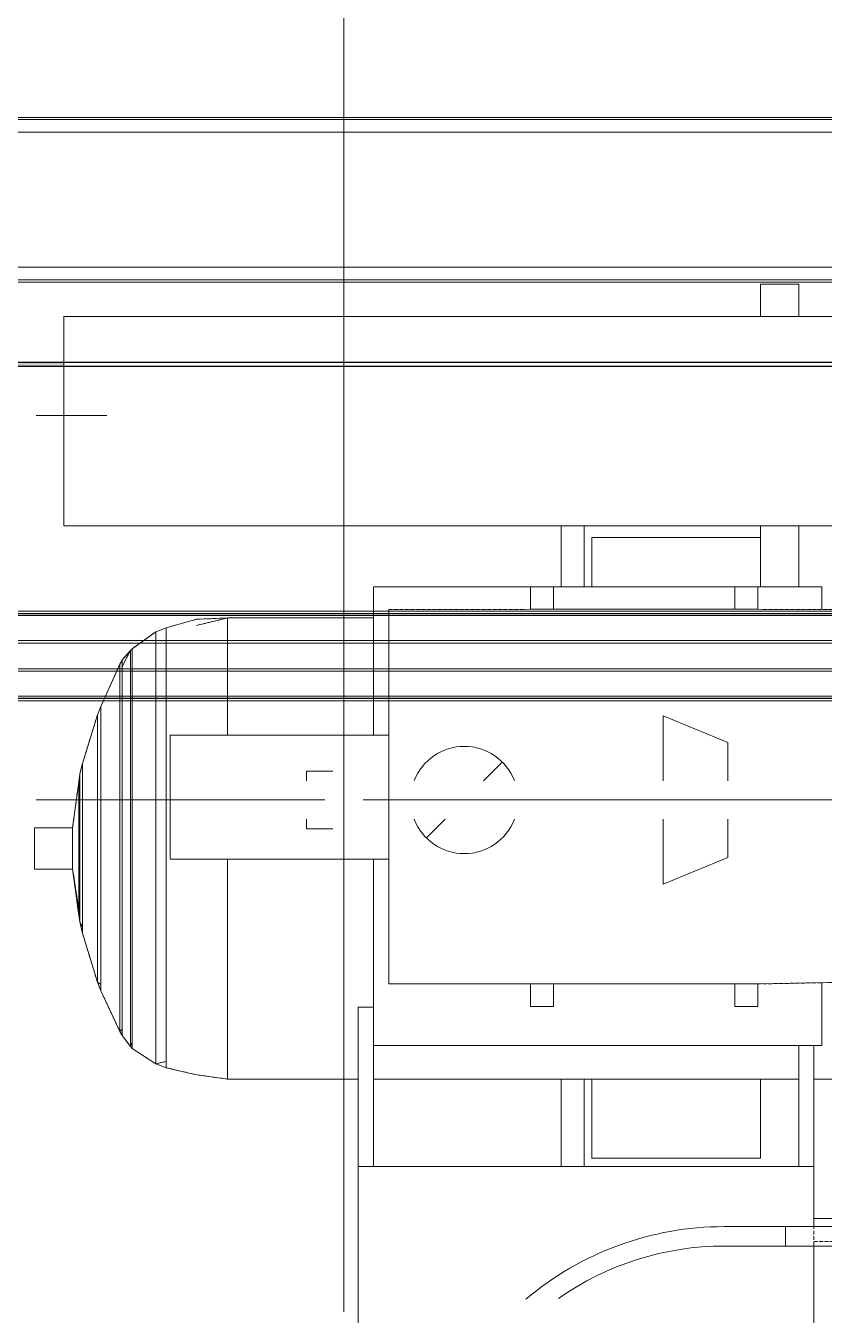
# Model space of a CAD drawing. Header units: centimetres. Extents: x -1906 to 5208, y -261 to 2955.
# Drawn here: x -813.2 to -709, y 2043.6 to 2211.9 of the extents above; entities that cross this region are included whole.
import ezdxf

# ---------------------------------------------------------------- set-up
doc = ezdxf.new("R2010")
doc.units = ezdxf.units.CM
doc.linetypes.add('_Overhead', pattern=[0.47625, 0.3175, -0.15875])
doc.linetypes.add('Hidden', pattern=[0.714375, 0.47625, -0.238125])
for name, color, linetype, lineweight in [('A-DETL-HDLN', 7, 'Hidden', 18), ('A-WALL', 7, 'Continuous', 18), ('A-WALL-PATT', 7, 'Continuous', 50), ('E-CABL-TRAY', 7, 'Continuous', 18), ('M-EQPM', 7, 'Continuous', 18), ('M-HVAC-DUCT', 7, 'Continuous', 18), ('P-PIPE', 7, 'Continuous', 18), ('S-BEAM', 7, 'Continuous', 18)]:
    doc.layers.add(name, color=color, linetype=linetype, lineweight=lineweight)
doc.layers.add('M-HVAC-DUCT-ANNO', color=7, linetype='Continuous', lineweight=18, true_color=0x007f00)

# ---------------------------------------------------------------- blocks, each defined once
blk = doc.blocks.new('Costanera Perfil Z - Parametrizado - h_22cm-1721855-N01 - Planta trazado tuberias refrig exist_ - detalle 1')
at = {"layer": 'S-BEAM', "color": 254, "true_color": 0xcccccc}
for p, q in [((-10.75, 295.36), (-10.75, 1931.15)), ((-10.75, 1931.15), (-10.75, 295.36)), ((-10.45, 1931.15), (-10.45, 295.36)), ((-10.45, 1931.15), (-10.45, 295.36)), ((-8.8, 1931.15), (-8.8, 295.36)), ((-8.8, 1931.15), (-8.8, 295.36)), ((8.8, 1931.15), (8.8, 248.74)), ((8.8, 1931.15), (8.8, 248.74)), ((10.45, 1931.15), (10.45, 323.25)), ((10.45, 1931.15), (10.45, 323.25)), ((10.75, 1931.15), (10.75, 323.25)), ((10.75, 1931.15), (10.75, 323.25))]:
    blk.add_line(p, q, dxfattribs=at)
blk = doc.blocks.new('Costanera Perfil Z - Parametrizado - h_22cm-V8-N01 - Planta trazado tuberias refrig exist_ - detalle 1')
at = {"layer": 'S-BEAM', "color": 254, "true_color": 0xcccccc}
for p, q in [((-5.84, -2767.55), (-5.84, -4403.33)), ((-5.54, -2767.55), (-5.54, -4403.33)), ((-5.5, -4403.33), (-5.5, -2767.55)), ((-5.26, -2767.55), (-5.26, -4403.33)), ((1.67, -2767.55), (1.67, -4403.33)), ((2.01, -2767.55), (2.01, -4403.33)), ((5.54, -2767.55), (5.54, -4403.33)), ((5.84, -2767.55), (5.84, -4403.33)), ((-2.01, -3580.45), (-2.01, -4368.35)), ((-1.67, -3580.45), (-1.67, -4368.35)), ((5.26, -3580.45), (5.26, -4368.35)), ((5.5, -3580.45), (5.5, -4368.35))]:
    blk.add_line(p, q, dxfattribs=at)
blk = doc.blocks.new('PQ_RVR_EST-01_ZZ_ZZ_MO_T_A_rvt-1-N01 - Planta trazado tuberias refrig exist_ - detalle 1')
at = {"layer": 'S-BEAM', "color": 254, "linetype": '_Overhead', "lineweight": 18, "true_color": 0xd4d4d4}
for name, p, rotation in [('Costanera Perfil Z - Parametrizado - h_22cm-1721855-N01 - Planta trazado tuberias refrig exist_ - detalle 1', (183.57, 2189.2), 90.00000000000001), ('Costanera Perfil Z - Parametrizado - h_22cm-V8-N01 - Planta trazado tuberias refrig exist_ - detalle 1', (-4515.13, 2129.67), 89.99999999999964)]:
    blk.add_blockref(name, p, dxfattribs=dict(at, rotation=rotation))
blk = doc.blocks.new('PQ_RVR_ARQ-01_ZZ_ZZ_MO_T_A_rvt-1-N01 - Planta trazado tuberias refrig exist_ - detalle 1')
at = {"layer": 'A-WALL-PATT', "lineweight": 18, "true_color": 0xdddddd}
h = blk.add_hatch(color=254, dxfattribs=at)
h.paths.add_polyline_path([(-118.93, 2167.46), (-118.93, 2167.96), (-484.65, 2167.96), (-484.65, 2167.46), (-170.32, 2167.46)])
h.paths.add_polyline_path([(-808.25, 2167.46), (-808.25, 2167.96), (-1098.85, 2167.96), (-1098.85, 2167.46), (-853.8, 2167.46)])
h.paths.add_polyline_path([(-1101.39, 2167.46), (-1101.39, 2167.96), (-1126.31, 2167.96), (-1126.31, 2167.46), (-1116.68, 2167.46)])
h.paths.add_polyline_path([(-1128.85, 2167.46), (-1128.85, 2167.96), (-1308.74, 2167.96), (-1308.74, 2167.46)])
h.paths.add_polyline_path([(-1458.74, 2167.46), (-1458.74, 2167.96), (-1476.02, 2167.96), (-1476.02, 2167.46)])
h.paths.add_polyline_path([(-1556.02, 2167.46), (-1556.02, 2167.96), (-1679.32, 2167.96), (-1679.32, 2167.46), (-1589.85, 2167.46)])
h.paths.add_polyline_path([(-1729.32, 2167.46), (-1729.32, 2167.96), (-1747.58, 2167.96), (-1747.58, 2167.46)])
h.paths.add_polyline_path([(-1726.78, 2167.46), (-1720.82, 2167.46), (-1720.82, 2167.96), (-1726.78, 2167.96)])
h.paths.add_polyline_path([(-1718.28, 2167.46), (-1693.36, 2167.46), (-1693.36, 2167.96), (-1718.28, 2167.96)])
h.paths.add_polyline_path([(-1690.82, 2167.46), (-1681.86, 2167.46), (-1681.86, 2167.96), (-1690.82, 2167.96), (-1690.82, 2167.6)])
at = {"layer": 'A-WALL', "color": 253, "lineweight": 25, "true_color": 0xaaaaaa}
for p, q in [((-118.93, 2167.96), (-1747.58, 2167.96)), ((-1747.58, 2167.46), (-118.93, 2167.46))]:
    blk.add_line(p, q, dxfattribs=at)
blk = doc.blocks.new('EPC_Codo 90_ - Codo 90_-1463884-N01 - Planta trazado tuberias refrig exist_ - detalle 1')
at = {"layer": 'E-CABL-TRAY'}
for p, q in [((-12.46, 33), (-15, 33)), ((-15, 33), (-15, 25)), ((-12.46, 25), (-12.46, 33)), ((15, 33), (12.46, 33)), ((12.46, 33), (12.46, 25)), ((15, 25), (15, 33)), ((-17.03, 15.23), (-15.23, 17.03)), ((-15.23, 17.03), (-12.76, 14.56)), ((-16.36, 14.56), (-17.03, 15.23)), ((-33, 14.56), (-33, 15)), ((-33, 15), (-25, 15)), ((-2.93, 1.13), (-11.36, 9.56)), ((-7.76, 9.56), (0.66, 1.13)), ((-33, -15), (-33, -12.46)), ((-33, -12.46), (-25, -12.46)), ((-25, -15), (-33, -15))]:
    blk.add_line(p, q, dxfattribs=at)
for radius, start, end in [(10, 270, 0), (12.54, 303.0118, 360), (37.46, 343.7597, 0), (40, 344.8108, 360), (37.46, 320.3973, 335.5583), (40, 323.2307, 337.2151), (40, 270, 310.2876), (37.46, 270, 305.1833)]:
    blk.add_arc((-25, 25), radius, start, end, dxfattribs=at)
blk = doc.blocks.new('M_Round Transition - Angle - Reducción 45_-1418707-N01 - Planta trazado tuberias refrig exist_ - detalle 1')
at = {"layer": 'M-HVAC-DUCT', "color": 6, "true_color": 0xff00ff}
for p, q in [((8.45, 11), (0, 7.5)), ((8.45, 2.5), (8.45, 11)), ((0, 7.5), (0, 2.5)), ((0, -2.5), (0, -7.5)), ((8.45, -11), (8.45, -2.5)), ((0, -7.5), (8.45, -11))]:
    blk.add_line(p, q, dxfattribs=at)
blk = doc.blocks.new('bomba 3 - bomba 3-1351462-N01 - Planta trazado tuberias refrig exist_ - detalle 1')
at = {"layer": 'A-DETL-HDLN'}
for p, q in [((-70.4, -184.56), (-70.4, 139.04)), ((-43.07, -184.56), (-43.07, 139.04)), ((-43.07, -184.56), (-43.07, 139.04)), ((29.11, -86.67), (29.11, 127.89)), ((47.29, -86.67), (47.29, 77.34)), ((47.29, -86.67), (47.29, 77.34)), ((50.29, 77.34), (50.29, -86.67)), ((50.29, -86.67), (50.29, 77.34)), ((-32.19, -94.01), (-32.13, -72.16)), ((16.26, -72.16), (16.7, -94.01)), ((-35.13, -94.01), (-35.13, -85.66)), ((-35.13, -85.66), (-32.16, -85.66)), ((-35.13, -85.66), (-35.13, -94.01)), ((-35.13, -85.66), (-32.16, -85.66)), ((16.53, -85.66), (24.73, -85.66)), ((16.53, -85.66), (24.73, -85.66)), ((24.73, -85.66), (24.73, -144.16)), ((24.73, -144.16), (24.73, -85.66)), ((40.53, -86.67), (24.73, -86.67)), ((40.53, -86.67), (24.73, -86.67)), ((76.53, -86.67), (40.53, -86.67)), ((40.53, -86.67), (40.53, -146.16)), ((76.53, -86.67), (40.53, -86.67)), ((40.53, -146.16), (40.53, -86.67)), ((-70.4, -88.66), (-74.62, -88.66)), ((-74.62, -93.66), (-74.62, -88.66)), ((-74.62, -93.66), (-74.62, -88.66)), ((-70.4, -88.66), (-74.62, -88.66)), ((-35.13, -88.66), (-43.07, -88.66)), ((-35.13, -88.66), (-43.07, -88.66)), ((40.53, -88.66), (24.73, -88.66)), ((24.73, -88.66), (40.53, -88.66)), ((29.11, -144.16), (29.11, -88.66)), ((-70.4, -93.66), (-74.62, -93.66)), ((-74.62, -93.66), (-70.4, -93.66)), ((-35.13, -93.66), (-43.07, -93.66)), ((-43.07, -93.66), (-35.13, -93.66)), ((-41.57, -93.66), (-41.57, -115.66)), ((-41.57, -93.66), (-41.57, -115.66)), ((-35.13, -94.01), (-35.13, -97.01)), ((-35.13, -94.01), (-35.13, -97.01)), ((-35.13, -94.01), (-32.19, -94.01)), ((-32.19, -94.01), (-35.13, -94.01)), ((-32.19, -97.01), (-32.19, -94.01)), ((-32.19, -94.01), (-32.19, -97.01)), ((16.7, -94.01), (16.7, -97.01)), ((16.7, -94.01), (16.7, -97.01)), ((16.7, -94.01), (19.64, -94.01)), ((16.7, -94.01), (19.64, -94.01)), ((19.64, -94.01), (19.64, -97.01)), ((19.64, -94.01), (19.64, -97.01)), ((29.11, -93.66), (39.43, -93.66)), ((29.11, -93.66), (39.43, -93.66)), ((39.43, -93.66), (39.43, -115.66)), ((39.43, -93.66), (39.43, -115.66)), ((-35.13, -120.66), (-35.13, -97.01)), ((-35.13, -97.01), (-35.13, -120.66)), ((-35.13, -97.01), (-32.19, -97.01)), ((-32.19, -97.01), (-35.13, -97.01)), ((-32.19, -120.66), (-32.19, -97.01)), ((16.7, -97.01), (19.64, -97.01)), ((16.7, -97.01), (19.64, -97.01)), ((16.7, -97.01), (16.7, -120.66)), ((-41.57, -115.66), (-35.13, -115.66)), ((-35.13, -115.66), (-41.57, -115.66)), ((29.11, -115.66), (39.43, -115.66)), ((29.11, -115.66), (39.43, -115.66)), ((-35.13, -116.66), (-43.07, -116.66)), ((-43.07, -116.66), (-35.13, -116.66)), ((40.53, -116.66), (29.11, -116.66)), ((29.11, -116.66), (40.53, -116.66)), ((-43.07, -119.66), (-35.13, -119.66)), ((-43.07, -119.66), (-35.13, -119.66)), ((-35.13, -123.66), (-35.13, -120.66)), ((-32.19, -120.66), (-35.13, -120.66)), ((-35.13, -123.66), (-35.13, -120.66)), ((-35.13, -120.66), (-32.19, -120.66)), ((-32.19, -123.66), (-32.19, -120.66)), ((-32.19, -123.66), (-32.19, -120.66)), ((16.7, -120.66), (16.7, -123.66)), ((19.64, -120.66), (16.7, -120.66)), ((16.7, -123.66), (16.7, -120.66)), ((16.7, -120.66), (19.64, -120.66)), ((19.64, -123.66), (19.64, -120.66)), ((19.64, -123.66), (19.64, -120.66)), ((29.11, -119.66), (40.53, -119.66)), ((29.11, -119.66), (40.53, -119.66)), ((-35.13, -144.16), (-35.13, -123.66)), ((-35.13, -123.66), (-35.13, -144.16)), ((-32.19, -123.66), (-35.13, -123.66)), ((-32.19, -123.66), (-35.13, -123.66)), ((-32.15, -142.16), (-32.19, -123.66)), ((19.64, -123.66), (16.7, -123.66)), ((19.64, -123.66), (16.7, -123.66)), ((16.7, -123.66), (16.7, -142.16)), ((-32.15, -142.16), (-31.98, -142.16)), ((-31.98, -142.16), (-32.15, -142.16)), ((-31.98, -142.16), (-30.99, -142.16)), ((-30.99, -142.16), (-31.98, -142.16)), ((-30.99, -142.16), (-29.23, -142.16)), ((-29.23, -142.16), (-30.99, -142.16)), ((-29.23, -142.16), (-26.81, -142.16)), ((-26.81, -142.16), (-29.23, -142.16)), ((-26.81, -142.16), (-23.8, -142.16)), ((-23.8, -142.16), (-26.81, -142.16)), ((-23.8, -142.16), (-20.35, -142.16)), ((-20.35, -142.16), (-23.8, -142.16)), ((-20.35, -142.16), (-16.55, -142.16)), ((-16.55, -142.16), (-20.35, -142.16)), ((-16.55, -142.16), (-12.51, -142.16)), ((-12.51, -142.16), (-16.55, -142.16)), ((-15.75, -170.66), (-15.75, -142.16)), ((-12.51, -142.16), (-8.35, -142.16)), ((-8.35, -142.16), (-12.51, -142.16)), ((-8.35, -142.16), (-4.17, -142.16)), ((-4.17, -142.16), (-8.35, -142.16)), ((-4.17, -142.16), (-0.09, -142.16)), ((-0.09, -142.16), (-4.17, -142.16)), ((-0.09, -142.16), (3.8, -142.16)), ((3.8, -142.16), (-0.09, -142.16)), ((0.4, -170.66), (0.4, -142.16)), ((0.4, -170.66), (0.4, -142.16)), ((3.8, -142.16), (7.37, -142.16)), ((7.37, -142.16), (3.8, -142.16)), ((7.37, -142.16), (10.51, -142.16)), ((10.51, -142.16), (7.37, -142.16)), ((10.51, -142.16), (13.12, -142.16)), ((13.12, -142.16), (10.51, -142.16)), ((13.12, -142.16), (15.07, -142.16)), ((15.07, -142.16), (13.12, -142.16)), ((15.07, -142.16), (16.28, -142.16)), ((16.28, -142.16), (15.07, -142.16)), ((16.28, -142.16), (16.7, -142.16)), ((16.7, -142.16), (16.28, -142.16)), ((-15.75, -144.16), (-35.13, -144.16)), ((-15.75, -144.16), (-35.13, -144.16)), ((-31.06, -144.16), (-31.06, -163.19)), ((24.73, -144.16), (0.4, -144.16)), ((24.73, -144.16), (0.4, -144.16)), ((19.73, -146.16), (19.73, -144.16)), ((19.73, -146.16), (19.73, -144.16)), ((40.53, -144.16), (24.73, -144.16)), ((24.73, -144.16), (40.53, -144.16)), ((40.53, -146.16), (19.73, -146.16)), ((19.73, -146.16), (40.53, -146.16)), ((29.11, -163.19), (29.11, -146.16)), ((76.53, -146.16), (40.53, -146.16)), ((76.53, -146.16), (40.53, -146.16)), ((-29.44, -163.19), (-31.06, -163.19)), ((-30.08, -167.25), (-31.06, -163.19)), ((-30.08, -167.25), (-31.06, -163.19)), ((-30.89, -167.25), (-31.06, -163.19)), ((-29.44, -163.19), (-31.06, -163.19)), ((-30.89, -167.25), (-31.06, -163.19)), ((-26.29, -163.19), (-29.44, -163.19)), ((-26.29, -163.19), (-29.44, -163.19)), ((-21.79, -163.19), (-26.29, -163.19)), ((-21.79, -163.19), (-26.29, -163.19)), ((-16.17, -163.19), (-21.79, -163.19)), ((-16.17, -163.19), (-21.79, -163.19)), ((-15.75, -163.19), (-16.17, -163.19)), ((-15.75, -163.19), (-16.17, -163.19)), ((4.17, -163.19), (0.4, -163.19)), ((4.17, -163.19), (0.4, -163.19)), ((10.88, -163.19), (4.17, -163.19)), ((10.88, -163.19), (4.17, -163.19)), ((16.95, -163.19), (10.88, -163.19)), ((16.95, -163.19), (10.88, -163.19)), ((22.05, -163.19), (16.95, -163.19)), ((22.05, -163.19), (16.95, -163.19)), ((22.05, -163.19), (25.9, -163.19)), ((25.9, -163.19), (22.05, -163.19)), ((25.9, -163.19), (28.3, -163.19)), ((28.3, -163.19), (25.9, -163.19)), ((28.3, -163.19), (29.11, -163.19)), ((28.3, -163.19), (29.11, -163.19)), ((28.54, -167.25), (29.11, -163.19)), ((29.04, -163.71), (29.11, -163.19)), ((-29.78, -171.18), (-30.89, -167.25)), ((27.63, -171.18), (28.54, -167.25)), ((-28.94, -171.18), (-29.78, -171.18)), ((-29.78, -171.18), (-28.94, -171.18)), ((-29.26, -172.53), (-29.78, -171.18)), ((-26.49, -171.18), (-28.94, -171.18)), ((-28.94, -171.18), (-26.49, -171.18)), ((-22.56, -171.18), (-26.49, -171.18)), ((-26.49, -171.18), (-22.56, -171.18)), ((-17.38, -171.18), (-22.56, -171.18)), ((-22.56, -171.18), (-17.38, -171.18)), ((-11.25, -171.18), (-17.38, -171.18)), ((-17.38, -171.18), (-11.25, -171.18)), ((-14.95, -170.66), (-15.75, -170.66)), ((-14.95, -170.66), (-15.75, -170.66)), ((-12.71, -170.66), (-14.95, -170.66)), ((-14.95, -170.66), (-12.71, -170.66)), ((-9.47, -170.66), (-12.71, -170.66)), ((-12.71, -170.66), (-9.47, -170.66)), ((-4.53, -171.18), (-11.25, -171.18)), ((-11.25, -171.18), (-4.53, -171.18)), ((-5.88, -170.66), (-9.47, -170.66)), ((-9.47, -170.66), (-5.88, -170.66)), ((-2.64, -170.66), (-5.88, -170.66)), ((-2.64, -170.66), (-5.88, -170.66)), ((2.39, -171.18), (-4.53, -171.18)), ((-4.53, -171.18), (2.39, -171.18)), ((-0.4, -170.66), (-2.64, -170.66)), ((-0.4, -170.66), (-2.64, -170.66)), ((0.4, -170.66), (-0.4, -170.66)), ((-0.4, -170.66), (0.4, -170.66)), ((9.11, -171.18), (2.39, -171.18)), ((2.39, -171.18), (9.11, -171.18)), ((15.23, -171.18), (9.11, -171.18)), ((9.11, -171.18), (15.23, -171.18)), ((20.41, -171.18), (15.23, -171.18)), ((15.23, -171.18), (20.41, -171.18)), ((24.34, -171.18), (20.41, -171.18)), ((20.41, -171.18), (24.34, -171.18)), ((26.8, -171.18), (24.34, -171.18)), ((26.8, -171.18), (24.34, -171.18)), ((27.63, -171.18), (26.8, -171.18)), ((26.8, -171.18), (27.12, -172.53)), ((26.8, -171.18), (27.63, -171.18)), ((26.8, -171.18), (27.12, -172.53)), ((27.12, -172.53), (27.63, -171.18)), ((27.63, -171.18), (27.12, -172.53)), ((27.75, -170.67), (27.63, -171.18)), ((-29.26, -172.53), (-28.44, -172.53)), ((-29.26, -172.53), (-27.04, -175.62)), ((-27.04, -175.62), (-29.26, -172.53)), ((-29.26, -172.53), (-28.44, -172.53)), ((-28.44, -172.53), (-26.03, -172.53)), ((-28.44, -172.53), (-26.03, -172.53)), ((-26.03, -172.53), (-22.17, -172.53)), ((-26.03, -172.53), (-22.17, -172.53)), ((-22.17, -172.53), (-17.09, -172.53)), ((-22.17, -172.53), (-17.09, -172.53)), ((-17.09, -172.53), (-11.07, -172.53)), ((-17.09, -172.53), (-11.07, -172.53)), ((-11.07, -172.53), (-4.47, -172.53)), ((-11.07, -172.53), (-4.47, -172.53)), ((-4.47, -172.53), (2.32, -172.53)), ((-4.47, -172.53), (2.32, -172.53)), ((2.32, -172.53), (8.92, -172.53)), ((2.32, -172.53), (8.92, -172.53)), ((8.92, -172.53), (14.94, -172.53)), ((8.92, -172.53), (14.94, -172.53)), ((14.94, -172.53), (20.03, -172.53)), ((14.94, -172.53), (20.03, -172.53)), ((20.03, -172.53), (23.89, -172.53)), ((20.03, -172.53), (23.89, -172.53)), ((23.89, -172.53), (26.3, -172.53)), ((26.3, -172.53), (23.89, -172.53)), ((25.1, -175.62), (27.12, -172.53)), ((26.3, -172.53), (27.12, -172.53)), ((27.12, -172.53), (26.3, -172.53)), ((-27.04, -175.62), (-25.41, -175.62)), ((-27.04, -175.62), (-25.41, -175.62)), ((-26.82, -175.84), (-27.04, -175.62)), ((-26.82, -175.84), (-25.21, -175.84)), ((-25.58, -176.92), (-26.82, -175.84)), ((-26.82, -175.84), (-25.58, -176.92)), ((-26.82, -175.84), (-24.75, -176.92)), ((-24.75, -176.92), (-26.82, -175.84)), ((-26.82, -175.84), (-25.21, -175.84)), ((-25.41, -175.62), (-22.25, -175.62)), ((-25.41, -175.62), (-22.25, -175.62)), ((-25.21, -175.84), (-22.07, -175.84)), ((-25.21, -175.84), (-22.07, -175.84)), ((-22.25, -175.62), (-17.76, -175.62)), ((-22.25, -175.62), (-17.76, -175.62)), ((-22.07, -175.84), (-17.62, -175.84)), ((-22.07, -175.84), (-17.62, -175.84)), ((-17.76, -175.62), (-12.22, -175.62)), ((-17.76, -175.62), (-12.22, -175.62)), ((-17.62, -175.84), (-12.12, -175.84)), ((-17.62, -175.84), (-12.12, -175.84)), ((-12.22, -175.62), (-5.98, -175.62)), ((-12.22, -175.62), (-5.98, -175.62)), ((-12.12, -175.84), (-5.94, -175.84)), ((-12.12, -175.84), (-5.94, -175.84)), ((-5.98, -175.62), (0.57, -175.62)), ((-5.98, -175.62), (0.57, -175.62)), ((-5.94, -175.84), (0.56, -175.84)), ((-5.94, -175.84), (0.56, -175.84)), ((0.56, -175.84), (6.95, -175.84)), ((0.56, -175.84), (6.95, -175.84)), ((0.57, -175.62), (7.02, -175.62)), ((0.57, -175.62), (7.02, -175.62)), ((6.95, -175.84), (12.83, -175.84)), ((6.95, -175.84), (12.83, -175.84)), ((7.02, -175.62), (12.95, -175.62)), ((7.02, -175.62), (12.95, -175.62)), ((12.83, -175.84), (17.85, -175.84)), ((12.83, -175.84), (17.85, -175.84)), ((12.95, -175.62), (18.01, -175.62)), ((12.95, -175.62), (18.01, -175.62)), ((17.85, -175.84), (21.67, -175.84)), ((17.85, -175.84), (21.67, -175.84)), ((18.01, -175.62), (21.87, -175.62)), ((18.01, -175.62), (21.87, -175.62)), ((21.67, -175.84), (24.07, -175.84)), ((24.07, -175.84), (21.67, -175.84)), ((21.87, -175.62), (24.28, -175.62)), ((24.28, -175.62), (21.87, -175.62)), ((23.43, -176.92), (24.88, -175.84)), ((24.07, -175.84), (24.88, -175.84)), ((24.88, -175.84), (24.07, -175.84)), ((25.1, -175.62), (24.28, -175.62)), ((24.28, -175.62), (24.88, -175.84)), ((24.28, -175.62), (25.1, -175.62)), ((24.28, -175.62), (24.88, -175.84)), ((24.88, -175.84), (25.1, -175.62)), ((25.1, -175.62), (24.88, -175.84)), ((-25.58, -176.92), (-24.75, -176.92)), ((-25.58, -176.92), (-24.75, -176.92)), ((-25.02, -177.22), (-25.58, -176.92)), ((-25.02, -177.22), (-24.21, -177.22)), ((-25.02, -177.22), (-19.52, -179.71)), ((-19.52, -179.71), (-25.02, -177.22)), ((-25.02, -177.22), (-24.21, -177.22)), ((-24.75, -176.92), (-22.3, -176.92)), ((-24.75, -176.92), (-22.3, -176.92)), ((-24.21, -177.22), (-21.81, -177.22)), ((-24.21, -177.22), (-21.81, -177.22)), ((-22.3, -176.92), (-18.4, -176.92)), ((-22.3, -176.92), (-18.4, -176.92)), ((-21.81, -177.22), (-18.01, -177.22)), ((-21.81, -177.22), (-18.01, -177.22)), ((-18.4, -176.92), (-13.33, -176.92)), ((-18.4, -176.92), (-13.33, -176.92)), ((-18.01, -177.22), (-13.05, -177.22)), ((-18.01, -177.22), (-13.05, -177.22)), ((-13.33, -176.92), (-7.42, -176.92)), ((-13.33, -176.92), (-7.42, -176.92)), ((-13.05, -177.22), (-7.27, -177.22)), ((-13.05, -177.22), (-7.27, -177.22)), ((-7.42, -176.92), (-1.07, -176.92)), ((-7.42, -176.92), (-1.07, -176.92)), ((-7.27, -177.22), (-1.07, -177.22)), ((-7.27, -177.22), (-1.07, -177.22)), ((-1.07, -176.92), (5.27, -176.92)), ((-1.07, -176.92), (5.27, -176.92)), ((-1.07, -177.22), (5.13, -177.22)), ((-1.07, -177.22), (5.13, -177.22)), ((5.13, -177.22), (10.9, -177.22)), ((5.13, -177.22), (10.9, -177.22)), ((5.27, -176.92), (11.18, -176.92)), ((5.27, -176.92), (11.18, -176.92)), ((10.9, -177.22), (15.86, -177.22)), ((10.9, -177.22), (15.86, -177.22)), ((11.18, -176.92), (16.26, -176.92)), ((11.18, -176.92), (16.26, -176.92)), ((15.86, -177.22), (19.67, -177.22)), ((15.86, -177.22), (19.67, -177.22)), ((16.26, -176.92), (20.15, -176.92)), ((16.26, -176.92), (20.15, -176.92)), ((17.58, -179.71), (22.88, -177.22)), ((19.67, -177.22), (22.06, -177.22)), ((22.06, -177.22), (19.67, -177.22)), ((20.15, -176.92), (22.6, -176.92)), ((22.6, -176.92), (20.15, -176.92)), ((22.06, -177.22), (22.88, -177.22)), ((22.88, -177.22), (22.06, -177.22)), ((23.43, -176.92), (22.6, -176.92)), ((22.6, -176.92), (22.88, -177.22)), ((22.6, -176.92), (23.43, -176.92)), ((22.6, -176.92), (22.88, -177.22)), ((22.88, -177.22), (23.43, -176.92)), ((23.43, -176.92), (22.88, -177.22)), ((-19.52, -179.71), (-17.88, -179.71)), ((-19.52, -179.71), (-17.88, -179.71)), ((-18.41, -180.16), (-19.52, -179.71)), ((-17.88, -179.71), (-14.75, -179.71)), ((-17.88, -179.71), (-14.75, -179.71)), ((-14.75, -179.71), (-10.4, -179.71)), ((-14.75, -179.71), (-10.4, -179.71)), ((-10.4, -179.71), (-5.22, -179.71)), ((-10.4, -179.71), (-5.22, -179.71)), ((-5.22, -179.71), (0.32, -179.71)), ((-5.22, -179.71), (0.32, -179.71)), ((0.32, -179.71), (5.74, -179.71)), ((0.32, -179.71), (5.74, -179.71)), ((5.74, -179.71), (10.56, -179.71)), ((5.74, -179.71), (10.56, -179.71)), ((10.56, -179.71), (14.34, -179.71)), ((10.56, -179.71), (14.34, -179.71)), ((14.34, -179.71), (16.76, -179.71)), ((16.76, -179.71), (14.34, -179.71)), ((16.76, -179.71), (16.46, -180.16)), ((16.76, -179.71), (16.46, -180.16)), ((16.46, -180.16), (17.58, -179.71)), ((17.58, -179.71), (16.46, -180.16)), ((17.58, -179.71), (16.76, -179.71)), ((16.76, -179.71), (17.58, -179.71)), ((-18.41, -180.16), (-16.87, -180.16)), ((-18.41, -180.16), (-16.87, -180.16)), ((-12.05, -182.11), (-18.41, -180.16)), ((-16.87, -180.16), (-13.92, -180.16)), ((-16.87, -180.16), (-13.92, -180.16)), ((-13.92, -180.16), (-9.84, -180.16)), ((-13.92, -180.16), (-9.84, -180.16)), ((-9.84, -180.16), (-4.97, -180.16)), ((-9.84, -180.16), (-4.97, -180.16)), ((-4.97, -180.16), (0.24, -180.16)), ((-4.97, -180.16), (0.24, -180.16)), ((0.24, -180.16), (5.33, -180.16)), ((0.24, -180.16), (5.33, -180.16)), ((5.33, -180.16), (9.86, -180.16)), ((5.33, -180.16), (9.86, -180.16)), ((9.86, -180.16), (13.41, -180.16)), ((9.86, -180.16), (13.41, -180.16)), ((10.09, -182.11), (16.46, -180.16)), ((13.41, -180.16), (15.68, -180.16)), ((15.68, -180.16), (13.41, -180.16)), ((15.68, -180.16), (16.46, -180.16)), ((16.46, -180.16), (15.68, -180.16)), ((-12.05, -182.11), (-10.56, -182.11)), ((-10.56, -182.11), (-12.05, -182.11)), ((-12.05, -182.11), (-10.73, -182.44)), ((-10.73, -182.44), (-11.62, -182.22)), ((-9.99, -182.44), (-10.73, -182.44)), ((-10.73, -182.44), (-9.65, -182.6)), ((-9.65, -182.6), (-10.73, -182.44)), ((-10.73, -182.44), (-9.99, -182.44)), ((-10.56, -182.11), (-7.8, -182.11)), ((-7.8, -182.11), (-10.56, -182.11)), ((-7.9, -182.44), (-9.99, -182.44)), ((-9.99, -182.44), (-7.9, -182.44)), ((-9.65, -182.6), (-8.17, -182.6)), ((-8.17, -182.6), (-9.65, -182.6)), ((-3.69, -183.39), (-9.65, -182.6)), ((-8.17, -182.6), (-5.46, -182.6)), ((-5.46, -182.6), (-8.17, -182.6)), ((-4.77, -182.44), (-7.9, -182.44)), ((-7.9, -182.44), (-4.77, -182.44)), ((-7.8, -182.11), (-4.13, -182.11)), ((-4.13, -182.11), (-7.8, -182.11)), ((-5.46, -182.6), (-1.99, -182.6)), ((-1.99, -182.6), (-5.46, -182.6)), ((-1.07, -182.44), (-4.77, -182.44)), ((-4.77, -182.44), (-1.07, -182.44)), ((-4.13, -182.11), (-0.04, -182.11)), ((-0.04, -182.11), (-4.13, -182.11)), ((-2.47, -183.39), (-3.69, -183.39)), ((-3.69, -183.39), (-2.47, -183.39)), ((-3.69, -188.37), (-3.69, -183.39)), ((-0.59, -183.39), (-2.47, -183.39)), ((-2.47, -183.39), (-0.59, -183.39)), ((-1.99, -182.6), (1.64, -182.6)), ((1.64, -182.6), (-1.99, -182.6)), ((2.62, -182.44), (-1.07, -182.44)), ((-1.07, -182.44), (2.62, -182.44)), ((1.06, -183.39), (-0.59, -183.39)), ((1.06, -183.39), (-0.59, -183.39)), ((-0.04, -182.11), (3.9, -182.11)), ((3.9, -182.11), (-0.04, -182.11)), ((1.72, -183.39), (1.06, -183.39)), ((1.06, -183.39), (1.72, -183.39)), ((1.64, -182.6), (4.79, -182.6)), ((4.79, -182.6), (1.64, -182.6)), ((7.69, -182.6), (1.72, -183.39)), ((1.72, -183.39), (7.69, -182.6)), ((1.72, -183.39), (6.94, -182.6)), ((6.94, -182.6), (1.72, -183.39)), ((1.72, -188.37), (1.72, -183.39)), ((5.75, -182.44), (2.62, -182.44)), ((2.62, -182.44), (5.75, -182.44)), ((3.9, -182.11), (7.18, -182.11)), ((7.18, -182.11), (3.9, -182.11)), ((4.79, -182.6), (6.94, -182.6)), ((6.94, -182.6), (4.79, -182.6)), ((7.85, -182.44), (5.75, -182.44)), ((7.85, -182.44), (5.75, -182.44)), ((7.69, -182.6), (6.94, -182.6)), ((7.69, -182.6), (6.94, -182.6)), ((7.18, -182.11), (9.34, -182.11)), ((9.34, -182.11), (7.18, -182.11)), ((7.69, -182.6), (8.58, -182.44)), ((8.58, -182.44), (7.85, -182.44)), ((8.58, -182.44), (7.85, -182.44)), ((8.58, -182.44), (9.34, -182.11)), ((9.34, -182.11), (8.58, -182.44)), ((10.07, -182.12), (8.58, -182.44)), ((8.58, -182.44), (10.07, -182.12)), ((10.09, -182.11), (9.34, -182.11)), ((10.09, -182.11), (9.34, -182.11)), ((-69.57, -184.56), (-70.4, -184.56)), ((-69.57, -184.56), (-70.4, -184.56)), ((-67.2, -184.56), (-69.57, -184.56)), ((-69.57, -184.56), (-67.2, -184.56)), ((-63.56, -184.56), (-67.2, -184.56)), ((-67.2, -184.56), (-63.56, -184.56)), ((-59.1, -184.56), (-63.56, -184.56)), ((-63.56, -184.56), (-59.1, -184.56)), ((-54.36, -184.56), (-59.1, -184.56)), ((-59.1, -184.56), (-54.36, -184.56)), ((-49.9, -184.56), (-54.36, -184.56)), ((-49.9, -184.56), (-54.36, -184.56)), ((-46.26, -184.56), (-49.9, -184.56)), ((-46.26, -184.56), (-49.9, -184.56)), ((-43.89, -184.56), (-46.26, -184.56)), ((-43.89, -184.56), (-46.26, -184.56)), ((-43.07, -184.56), (-43.89, -184.56)), ((-43.89, -184.56), (-43.07, -184.56)), ((-3.69, -188.37), (-2.47, -188.37)), ((-2.47, -188.37), (-3.69, -188.37)), ((-2.47, -188.37), (-0.59, -188.37)), ((-0.59, -188.37), (-2.47, -188.37)), ((-0.59, -188.37), (1.06, -188.37)), ((1.06, -188.37), (-0.59, -188.37)), ((1.72, -188.37), (1.06, -188.37)), ((1.72, -188.37), (1.06, -188.37))]:
    blk.add_line(p, q, dxfattribs=at)
at = {"layer": 'M-EQPM'}
for p, q in [((-70.4, -184.56), (-70.4, 139.04)), ((-43.07, -184.56), (-43.07, 139.04)), ((-43.07, -184.56), (-43.07, 139.04)), ((29.11, -86.67), (29.11, 127.89)), ((47.29, -86.67), (47.29, 77.34)), ((47.29, -86.67), (47.29, 77.34)), ((-32.19, -94.01), (-32.13, -72.16)), ((16.26, -72.16), (16.7, -94.01)), ((-35.13, -94.01), (-35.13, -85.66)), ((-35.13, -85.66), (-32.16, -85.66)), ((-35.13, -85.66), (-35.13, -94.01)), ((-35.13, -85.66), (-32.16, -85.66)), ((16.53, -85.66), (24.73, -85.66)), ((16.53, -85.66), (24.73, -85.66)), ((24.73, -85.66), (24.73, -144.16)), ((24.73, -144.16), (24.73, -85.66)), ((40.53, -86.67), (24.73, -86.67)), ((40.53, -86.67), (24.73, -86.67)), ((48.36, -86.67), (40.53, -86.67)), ((40.53, -86.67), (40.53, -146.16)), ((48.36, -86.67), (40.53, -86.67)), ((40.53, -146.16), (40.53, -86.67)), ((75.82, -86.67), (50.9, -86.67)), ((75.82, -86.67), (50.9, -86.67)), ((-70.4, -88.66), (-74.62, -88.66)), ((-74.62, -93.66), (-74.62, -88.66)), ((-74.62, -93.66), (-74.62, -88.66)), ((-70.4, -88.66), (-74.62, -88.66)), ((-35.13, -88.66), (-43.07, -88.66)), ((-35.13, -88.66), (-43.07, -88.66)), ((40.53, -88.66), (24.73, -88.66)), ((24.73, -88.66), (40.53, -88.66)), ((29.11, -144.16), (29.11, -88.66)), ((-70.4, -93.66), (-74.62, -93.66)), ((-74.62, -93.66), (-70.4, -93.66)), ((-35.13, -93.66), (-43.07, -93.66)), ((-43.07, -93.66), (-35.13, -93.66)), ((-41.57, -93.66), (-41.57, -115.66)), ((-41.57, -93.66), (-41.57, -115.66)), ((-35.13, -94.01), (-35.13, -97.01)), ((-35.13, -94.01), (-35.13, -97.01)), ((-35.13, -94.01), (-32.19, -94.01)), ((-32.19, -94.01), (-35.13, -94.01)), ((-32.19, -97.01), (-32.19, -94.01)), ((-32.19, -94.01), (-32.19, -97.01)), ((16.7, -94.01), (16.7, -97.01)), ((16.7, -94.01), (16.7, -97.01)), ((16.7, -94.01), (19.64, -94.01)), ((16.7, -94.01), (19.64, -94.01)), ((19.64, -94.01), (19.64, -97.01)), ((19.64, -94.01), (19.64, -97.01)), ((29.11, -93.66), (39.43, -93.66)), ((29.11, -93.66), (39.43, -93.66)), ((39.43, -93.66), (39.43, -115.66)), ((39.43, -93.66), (39.43, -115.66)), ((-35.13, -120.66), (-35.13, -97.01)), ((-35.13, -97.01), (-35.13, -120.66)), ((-35.13, -97.01), (-32.19, -97.01)), ((-32.19, -97.01), (-35.13, -97.01)), ((-32.19, -120.66), (-32.19, -97.01)), ((16.7, -97.01), (19.64, -97.01)), ((16.7, -97.01), (19.64, -97.01)), ((16.7, -97.01), (16.7, -120.66)), ((-41.57, -115.66), (-35.13, -115.66)), ((-35.13, -115.66), (-41.57, -115.66)), ((29.11, -115.66), (39.43, -115.66)), ((29.11, -115.66), (39.43, -115.66)), ((-35.13, -116.66), (-43.07, -116.66)), ((-43.07, -116.66), (-35.13, -116.66)), ((40.53, -116.66), (29.11, -116.66)), ((29.11, -116.66), (40.53, -116.66)), ((-43.07, -119.66), (-35.13, -119.66)), ((-43.07, -119.66), (-35.13, -119.66)), ((-35.13, -123.66), (-35.13, -120.66)), ((-32.19, -120.66), (-35.13, -120.66)), ((-35.13, -123.66), (-35.13, -120.66)), ((-35.13, -120.66), (-32.19, -120.66)), ((-32.19, -123.66), (-32.19, -120.66)), ((-32.19, -123.66), (-32.19, -120.66)), ((16.7, -120.66), (16.7, -123.66)), ((19.64, -120.66), (16.7, -120.66)), ((16.7, -123.66), (16.7, -120.66)), ((16.7, -120.66), (19.64, -120.66)), ((19.64, -123.66), (19.64, -120.66)), ((19.64, -123.66), (19.64, -120.66)), ((29.11, -119.66), (40.53, -119.66)), ((29.11, -119.66), (40.53, -119.66)), ((-35.13, -144.16), (-35.13, -123.66)), ((-35.13, -123.66), (-35.13, -144.16)), ((-32.19, -123.66), (-35.13, -123.66)), ((-32.19, -123.66), (-35.13, -123.66)), ((-32.15, -142.16), (-32.19, -123.66)), ((19.64, -123.66), (16.7, -123.66)), ((19.64, -123.66), (16.7, -123.66)), ((16.7, -123.66), (16.7, -142.16)), ((-32.15, -142.16), (-31.98, -142.16)), ((-31.98, -142.16), (-32.15, -142.16)), ((-31.98, -142.16), (-30.99, -142.16)), ((-30.99, -142.16), (-31.98, -142.16)), ((-30.99, -142.16), (-29.23, -142.16)), ((-29.23, -142.16), (-30.99, -142.16)), ((-29.23, -142.16), (-26.81, -142.16)), ((-26.81, -142.16), (-29.23, -142.16)), ((-26.81, -142.16), (-23.8, -142.16)), ((-23.8, -142.16), (-26.81, -142.16)), ((-23.8, -142.16), (-20.35, -142.16)), ((-20.35, -142.16), (-23.8, -142.16)), ((-20.35, -142.16), (-16.55, -142.16)), ((-16.55, -142.16), (-20.35, -142.16)), ((-16.55, -142.16), (-12.51, -142.16)), ((-12.51, -142.16), (-16.55, -142.16)), ((-15.75, -170.66), (-15.75, -142.16)), ((-12.51, -142.16), (-8.35, -142.16)), ((-8.35, -142.16), (-12.51, -142.16)), ((-8.35, -142.16), (-4.17, -142.16)), ((-4.17, -142.16), (-8.35, -142.16)), ((-4.17, -142.16), (-0.09, -142.16)), ((-0.09, -142.16), (-4.17, -142.16)), ((-0.09, -142.16), (3.8, -142.16)), ((3.8, -142.16), (-0.09, -142.16)), ((0.4, -170.66), (0.4, -142.16)), ((0.4, -170.66), (0.4, -142.16)), ((3.8, -142.16), (7.37, -142.16)), ((7.37, -142.16), (3.8, -142.16)), ((7.37, -142.16), (10.51, -142.16)), ((10.51, -142.16), (7.37, -142.16)), ((10.51, -142.16), (13.12, -142.16)), ((13.12, -142.16), (10.51, -142.16)), ((13.12, -142.16), (15.07, -142.16)), ((15.07, -142.16), (13.12, -142.16)), ((15.07, -142.16), (16.28, -142.16)), ((16.28, -142.16), (15.07, -142.16)), ((16.28, -142.16), (16.7, -142.16)), ((16.7, -142.16), (16.28, -142.16)), ((-15.75, -144.16), (-35.13, -144.16)), ((-15.75, -144.16), (-35.13, -144.16)), ((-31.06, -144.16), (-31.06, -163.19)), ((24.73, -144.16), (0.4, -144.16)), ((24.73, -144.16), (0.4, -144.16)), ((19.73, -146.16), (19.73, -144.16)), ((19.73, -146.16), (19.73, -144.16)), ((40.53, -144.16), (24.73, -144.16)), ((24.73, -144.16), (40.53, -144.16)), ((40.53, -146.16), (19.73, -146.16)), ((19.73, -146.16), (40.53, -146.16)), ((29.11, -163.19), (29.11, -146.16)), ((76.53, -146.16), (40.53, -146.16)), ((76.53, -146.16), (40.53, -146.16)), ((-29.44, -163.19), (-31.06, -163.19)), ((-30.08, -167.25), (-31.06, -163.19)), ((-30.08, -167.25), (-31.06, -163.19)), ((-30.89, -167.25), (-31.06, -163.19)), ((-29.44, -163.19), (-31.06, -163.19)), ((-30.89, -167.25), (-31.06, -163.19)), ((-26.29, -163.19), (-29.44, -163.19)), ((-26.29, -163.19), (-29.44, -163.19)), ((-21.79, -163.19), (-26.29, -163.19)), ((-21.79, -163.19), (-26.29, -163.19)), ((-16.17, -163.19), (-21.79, -163.19)), ((-16.17, -163.19), (-21.79, -163.19)), ((-15.75, -163.19), (-16.17, -163.19)), ((-15.75, -163.19), (-16.17, -163.19)), ((4.17, -163.19), (0.4, -163.19)), ((4.17, -163.19), (0.4, -163.19)), ((10.88, -163.19), (4.17, -163.19)), ((10.88, -163.19), (4.17, -163.19)), ((16.95, -163.19), (10.88, -163.19)), ((16.95, -163.19), (10.88, -163.19)), ((22.05, -163.19), (16.95, -163.19)), ((22.05, -163.19), (16.95, -163.19)), ((22.05, -163.19), (25.9, -163.19)), ((25.9, -163.19), (22.05, -163.19)), ((25.9, -163.19), (28.3, -163.19)), ((28.3, -163.19), (25.9, -163.19)), ((28.3, -163.19), (29.11, -163.19)), ((28.3, -163.19), (29.11, -163.19)), ((28.54, -167.25), (29.11, -163.19)), ((29.04, -163.71), (29.11, -163.19)), ((-29.78, -171.18), (-30.89, -167.25)), ((27.63, -171.18), (28.54, -167.25)), ((-28.94, -171.18), (-29.78, -171.18)), ((-29.78, -171.18), (-28.94, -171.18)), ((-29.26, -172.53), (-29.78, -171.18)), ((-26.49, -171.18), (-28.94, -171.18)), ((-28.94, -171.18), (-26.49, -171.18)), ((-22.56, -171.18), (-26.49, -171.18)), ((-26.49, -171.18), (-22.56, -171.18)), ((-17.38, -171.18), (-22.56, -171.18)), ((-22.56, -171.18), (-17.38, -171.18)), ((-11.25, -171.18), (-17.38, -171.18)), ((-17.38, -171.18), (-11.25, -171.18)), ((-14.95, -170.66), (-15.75, -170.66)), ((-14.95, -170.66), (-15.75, -170.66)), ((-12.71, -170.66), (-14.95, -170.66)), ((-14.95, -170.66), (-12.71, -170.66)), ((-9.47, -170.66), (-12.71, -170.66)), ((-12.71, -170.66), (-9.47, -170.66)), ((-4.53, -171.18), (-11.25, -171.18)), ((-11.25, -171.18), (-4.53, -171.18)), ((-5.88, -170.66), (-9.47, -170.66)), ((-9.47, -170.66), (-5.88, -170.66)), ((-2.64, -170.66), (-5.88, -170.66)), ((-2.64, -170.66), (-5.88, -170.66)), ((2.39, -171.18), (-4.53, -171.18)), ((-4.53, -171.18), (2.39, -171.18)), ((-0.4, -170.66), (-2.64, -170.66)), ((-0.4, -170.66), (-2.64, -170.66)), ((0.4, -170.66), (-0.4, -170.66)), ((-0.4, -170.66), (0.4, -170.66)), ((9.11, -171.18), (2.39, -171.18)), ((2.39, -171.18), (9.11, -171.18)), ((15.23, -171.18), (9.11, -171.18)), ((9.11, -171.18), (15.23, -171.18)), ((20.41, -171.18), (15.23, -171.18)), ((15.23, -171.18), (20.41, -171.18)), ((24.34, -171.18), (20.41, -171.18)), ((20.41, -171.18), (24.34, -171.18)), ((26.8, -171.18), (24.34, -171.18)), ((26.8, -171.18), (24.34, -171.18)), ((27.63, -171.18), (26.8, -171.18)), ((26.8, -171.18), (27.12, -172.53)), ((26.8, -171.18), (27.63, -171.18)), ((26.8, -171.18), (27.12, -172.53)), ((27.12, -172.53), (27.63, -171.18)), ((27.63, -171.18), (27.12, -172.53)), ((27.75, -170.67), (27.63, -171.18)), ((-29.26, -172.53), (-28.44, -172.53)), ((-29.26, -172.53), (-27.04, -175.62)), ((-27.04, -175.62), (-29.26, -172.53)), ((-29.26, -172.53), (-28.44, -172.53)), ((-28.44, -172.53), (-26.03, -172.53)), ((-28.44, -172.53), (-26.03, -172.53)), ((-26.03, -172.53), (-22.17, -172.53)), ((-26.03, -172.53), (-22.17, -172.53)), ((-22.17, -172.53), (-17.09, -172.53)), ((-22.17, -172.53), (-17.09, -172.53)), ((-17.09, -172.53), (-11.07, -172.53)), ((-17.09, -172.53), (-11.07, -172.53)), ((-11.07, -172.53), (-4.47, -172.53)), ((-11.07, -172.53), (-4.47, -172.53)), ((-4.47, -172.53), (2.32, -172.53)), ((-4.47, -172.53), (2.32, -172.53)), ((2.32, -172.53), (8.92, -172.53)), ((2.32, -172.53), (8.92, -172.53)), ((8.92, -172.53), (14.94, -172.53)), ((8.92, -172.53), (14.94, -172.53)), ((14.94, -172.53), (20.03, -172.53)), ((14.94, -172.53), (20.03, -172.53)), ((20.03, -172.53), (23.89, -172.53)), ((20.03, -172.53), (23.89, -172.53)), ((23.89, -172.53), (26.3, -172.53)), ((26.3, -172.53), (23.89, -172.53)), ((25.1, -175.62), (27.12, -172.53)), ((26.3, -172.53), (27.12, -172.53)), ((27.12, -172.53), (26.3, -172.53)), ((-27.04, -175.62), (-25.41, -175.62)), ((-27.04, -175.62), (-25.41, -175.62)), ((-26.82, -175.84), (-27.04, -175.62)), ((-26.82, -175.84), (-25.21, -175.84)), ((-25.58, -176.92), (-26.82, -175.84)), ((-26.82, -175.84), (-25.58, -176.92)), ((-26.82, -175.84), (-24.75, -176.92)), ((-24.75, -176.92), (-26.82, -175.84)), ((-26.82, -175.84), (-25.21, -175.84)), ((-25.41, -175.62), (-22.25, -175.62)), ((-25.41, -175.62), (-22.25, -175.62)), ((-25.21, -175.84), (-22.07, -175.84)), ((-25.21, -175.84), (-22.07, -175.84)), ((-22.25, -175.62), (-17.76, -175.62)), ((-22.25, -175.62), (-17.76, -175.62)), ((-22.07, -175.84), (-17.62, -175.84)), ((-22.07, -175.84), (-17.62, -175.84)), ((-17.76, -175.62), (-12.22, -175.62)), ((-17.76, -175.62), (-12.22, -175.62)), ((-17.62, -175.84), (-12.12, -175.84)), ((-17.62, -175.84), (-12.12, -175.84)), ((-12.22, -175.62), (-5.98, -175.62)), ((-12.22, -175.62), (-5.98, -175.62)), ((-12.12, -175.84), (-5.94, -175.84)), ((-12.12, -175.84), (-5.94, -175.84)), ((-5.98, -175.62), (0.57, -175.62)), ((-5.98, -175.62), (0.57, -175.62)), ((-5.94, -175.84), (0.56, -175.84)), ((-5.94, -175.84), (0.56, -175.84)), ((0.56, -175.84), (6.95, -175.84)), ((0.56, -175.84), (6.95, -175.84)), ((0.57, -175.62), (7.02, -175.62)), ((0.57, -175.62), (7.02, -175.62)), ((6.95, -175.84), (12.83, -175.84)), ((6.95, -175.84), (12.83, -175.84)), ((7.02, -175.62), (12.95, -175.62)), ((7.02, -175.62), (12.95, -175.62)), ((12.83, -175.84), (17.85, -175.84)), ((12.83, -175.84), (17.85, -175.84)), ((12.95, -175.62), (18.01, -175.62)), ((12.95, -175.62), (18.01, -175.62)), ((17.85, -175.84), (21.67, -175.84)), ((17.85, -175.84), (21.67, -175.84)), ((18.01, -175.62), (21.87, -175.62)), ((18.01, -175.62), (21.87, -175.62)), ((21.67, -175.84), (24.07, -175.84)), ((24.07, -175.84), (21.67, -175.84)), ((21.87, -175.62), (24.28, -175.62)), ((24.28, -175.62), (21.87, -175.62)), ((23.43, -176.92), (24.88, -175.84)), ((24.07, -175.84), (24.88, -175.84)), ((24.88, -175.84), (24.07, -175.84)), ((25.1, -175.62), (24.28, -175.62)), ((24.28, -175.62), (24.88, -175.84)), ((24.28, -175.62), (25.1, -175.62)), ((24.28, -175.62), (24.88, -175.84)), ((24.88, -175.84), (25.1, -175.62)), ((25.1, -175.62), (24.88, -175.84)), ((-25.58, -176.92), (-24.75, -176.92)), ((-25.58, -176.92), (-24.75, -176.92)), ((-25.02, -177.22), (-25.58, -176.92)), ((-25.02, -177.22), (-24.21, -177.22)), ((-25.02, -177.22), (-19.52, -179.71)), ((-19.52, -179.71), (-25.02, -177.22)), ((-25.02, -177.22), (-24.21, -177.22)), ((-24.75, -176.92), (-22.3, -176.92)), ((-24.75, -176.92), (-22.3, -176.92)), ((-24.21, -177.22), (-21.81, -177.22)), ((-24.21, -177.22), (-21.81, -177.22)), ((-22.3, -176.92), (-18.4, -176.92)), ((-22.3, -176.92), (-18.4, -176.92)), ((-21.81, -177.22), (-18.01, -177.22)), ((-21.81, -177.22), (-18.01, -177.22)), ((-18.4, -176.92), (-13.33, -176.92)), ((-18.4, -176.92), (-13.33, -176.92)), ((-18.01, -177.22), (-13.05, -177.22)), ((-18.01, -177.22), (-13.05, -177.22)), ((-13.33, -176.92), (-7.42, -176.92)), ((-13.33, -176.92), (-7.42, -176.92)), ((-13.05, -177.22), (-7.27, -177.22)), ((-13.05, -177.22), (-7.27, -177.22)), ((-7.42, -176.92), (-1.07, -176.92)), ((-7.42, -176.92), (-1.07, -176.92)), ((-7.27, -177.22), (-1.07, -177.22)), ((-7.27, -177.22), (-1.07, -177.22)), ((-1.07, -176.92), (5.27, -176.92)), ((-1.07, -176.92), (5.27, -176.92)), ((-1.07, -177.22), (5.13, -177.22)), ((-1.07, -177.22), (5.13, -177.22)), ((5.13, -177.22), (10.9, -177.22)), ((5.13, -177.22), (10.9, -177.22)), ((5.27, -176.92), (11.18, -176.92)), ((5.27, -176.92), (11.18, -176.92)), ((10.9, -177.22), (15.86, -177.22)), ((10.9, -177.22), (15.86, -177.22)), ((11.18, -176.92), (16.26, -176.92)), ((11.18, -176.92), (16.26, -176.92)), ((15.86, -177.22), (19.67, -177.22)), ((15.86, -177.22), (19.67, -177.22)), ((16.26, -176.92), (20.15, -176.92)), ((16.26, -176.92), (20.15, -176.92)), ((17.58, -179.71), (22.88, -177.22)), ((19.67, -177.22), (22.06, -177.22)), ((22.06, -177.22), (19.67, -177.22)), ((20.15, -176.92), (22.6, -176.92)), ((22.6, -176.92), (20.15, -176.92)), ((22.06, -177.22), (22.88, -177.22)), ((22.88, -177.22), (22.06, -177.22)), ((23.43, -176.92), (22.6, -176.92)), ((22.6, -176.92), (22.88, -177.22)), ((22.6, -176.92), (23.43, -176.92)), ((22.6, -176.92), (22.88, -177.22)), ((22.88, -177.22), (23.43, -176.92)), ((23.43, -176.92), (22.88, -177.22)), ((-19.52, -179.71), (-17.88, -179.71)), ((-19.52, -179.71), (-17.88, -179.71)), ((-18.41, -180.16), (-19.52, -179.71)), ((-17.88, -179.71), (-14.75, -179.71)), ((-17.88, -179.71), (-14.75, -179.71)), ((-14.75, -179.71), (-10.4, -179.71)), ((-14.75, -179.71), (-10.4, -179.71)), ((-10.4, -179.71), (-5.22, -179.71)), ((-10.4, -179.71), (-5.22, -179.71)), ((-5.22, -179.71), (0.32, -179.71)), ((-5.22, -179.71), (0.32, -179.71)), ((0.32, -179.71), (5.74, -179.71)), ((0.32, -179.71), (5.74, -179.71)), ((5.74, -179.71), (10.56, -179.71)), ((5.74, -179.71), (10.56, -179.71)), ((10.56, -179.71), (14.34, -179.71)), ((10.56, -179.71), (14.34, -179.71)), ((14.34, -179.71), (16.76, -179.71)), ((16.76, -179.71), (14.34, -179.71)), ((16.76, -179.71), (16.46, -180.16)), ((16.76, -179.71), (16.46, -180.16)), ((16.46, -180.16), (17.58, -179.71)), ((17.58, -179.71), (16.46, -180.16)), ((17.58, -179.71), (16.76, -179.71)), ((16.76, -179.71), (17.58, -179.71)), ((-18.41, -180.16), (-16.87, -180.16)), ((-18.41, -180.16), (-16.87, -180.16)), ((-12.05, -182.11), (-18.41, -180.16)), ((-16.87, -180.16), (-13.92, -180.16)), ((-16.87, -180.16), (-13.92, -180.16)), ((-13.92, -180.16), (-9.84, -180.16)), ((-13.92, -180.16), (-9.84, -180.16)), ((-9.84, -180.16), (-4.97, -180.16)), ((-9.84, -180.16), (-4.97, -180.16)), ((-4.97, -180.16), (0.24, -180.16)), ((-4.97, -180.16), (0.24, -180.16)), ((0.24, -180.16), (5.33, -180.16)), ((0.24, -180.16), (5.33, -180.16)), ((5.33, -180.16), (9.86, -180.16)), ((5.33, -180.16), (9.86, -180.16)), ((9.86, -180.16), (13.41, -180.16)), ((9.86, -180.16), (13.41, -180.16)), ((10.09, -182.11), (16.46, -180.16)), ((13.41, -180.16), (15.68, -180.16)), ((15.68, -180.16), (13.41, -180.16)), ((15.68, -180.16), (16.46, -180.16)), ((16.46, -180.16), (15.68, -180.16)), ((-12.05, -182.11), (-10.56, -182.11)), ((-10.56, -182.11), (-12.05, -182.11)), ((-12.05, -182.11), (-10.73, -182.44)), ((-10.73, -182.44), (-11.62, -182.22)), ((-9.99, -182.44), (-10.73, -182.44)), ((-10.73, -182.44), (-9.65, -182.6)), ((-9.65, -182.6), (-10.73, -182.44)), ((-10.73, -182.44), (-9.99, -182.44)), ((-10.56, -182.11), (-7.8, -182.11)), ((-7.8, -182.11), (-10.56, -182.11)), ((-7.9, -182.44), (-9.99, -182.44)), ((-9.99, -182.44), (-7.9, -182.44)), ((-9.65, -182.6), (-8.17, -182.6)), ((-8.17, -182.6), (-9.65, -182.6)), ((-3.69, -183.39), (-9.65, -182.6)), ((-8.17, -182.6), (-5.46, -182.6)), ((-5.46, -182.6), (-8.17, -182.6)), ((-4.77, -182.44), (-7.9, -182.44)), ((-7.9, -182.44), (-4.77, -182.44)), ((-7.8, -182.11), (-4.13, -182.11)), ((-4.13, -182.11), (-7.8, -182.11)), ((-5.46, -182.6), (-1.99, -182.6)), ((-1.99, -182.6), (-5.46, -182.6)), ((-1.07, -182.44), (-4.77, -182.44)), ((-4.77, -182.44), (-1.07, -182.44)), ((-4.13, -182.11), (-0.04, -182.11)), ((-0.04, -182.11), (-4.13, -182.11)), ((-2.47, -183.39), (-3.69, -183.39)), ((-3.69, -183.39), (-2.47, -183.39)), ((-3.69, -188.37), (-3.69, -183.39)), ((-0.59, -183.39), (-2.47, -183.39)), ((-2.47, -183.39), (-0.59, -183.39)), ((-1.99, -182.6), (1.64, -182.6)), ((1.64, -182.6), (-1.99, -182.6)), ((2.62, -182.44), (-1.07, -182.44)), ((-1.07, -182.44), (2.62, -182.44)), ((1.06, -183.39), (-0.59, -183.39)), ((1.06, -183.39), (-0.59, -183.39)), ((-0.04, -182.11), (3.9, -182.11)), ((3.9, -182.11), (-0.04, -182.11)), ((1.72, -183.39), (1.06, -183.39)), ((1.06, -183.39), (1.72, -183.39)), ((1.64, -182.6), (4.79, -182.6)), ((4.79, -182.6), (1.64, -182.6)), ((7.69, -182.6), (1.72, -183.39)), ((1.72, -183.39), (7.69, -182.6)), ((1.72, -183.39), (6.94, -182.6)), ((6.94, -182.6), (1.72, -183.39)), ((1.72, -188.37), (1.72, -183.39)), ((5.75, -182.44), (2.62, -182.44)), ((2.62, -182.44), (5.75, -182.44)), ((3.9, -182.11), (7.18, -182.11)), ((7.18, -182.11), (3.9, -182.11)), ((4.79, -182.6), (6.94, -182.6)), ((6.94, -182.6), (4.79, -182.6)), ((7.85, -182.44), (5.75, -182.44)), ((7.85, -182.44), (5.75, -182.44)), ((7.69, -182.6), (6.94, -182.6)), ((7.69, -182.6), (6.94, -182.6)), ((7.18, -182.11), (9.34, -182.11)), ((9.34, -182.11), (7.18, -182.11)), ((7.69, -182.6), (8.58, -182.44)), ((8.58, -182.44), (7.85, -182.44)), ((8.58, -182.44), (7.85, -182.44)), ((8.58, -182.44), (9.34, -182.11)), ((9.34, -182.11), (8.58, -182.44)), ((10.07, -182.12), (8.58, -182.44)), ((8.58, -182.44), (10.07, -182.12)), ((10.09, -182.11), (9.34, -182.11)), ((10.09, -182.11), (9.34, -182.11)), ((-69.57, -184.56), (-70.4, -184.56)), ((-69.57, -184.56), (-70.4, -184.56)), ((-67.2, -184.56), (-69.57, -184.56)), ((-69.57, -184.56), (-67.2, -184.56)), ((-63.56, -184.56), (-67.2, -184.56)), ((-67.2, -184.56), (-63.56, -184.56)), ((-59.1, -184.56), (-63.56, -184.56)), ((-63.56, -184.56), (-59.1, -184.56)), ((-54.36, -184.56), (-59.1, -184.56)), ((-59.1, -184.56), (-54.36, -184.56)), ((-49.9, -184.56), (-54.36, -184.56)), ((-49.9, -184.56), (-54.36, -184.56)), ((-46.26, -184.56), (-49.9, -184.56)), ((-46.26, -184.56), (-49.9, -184.56)), ((-43.89, -184.56), (-46.26, -184.56)), ((-43.89, -184.56), (-46.26, -184.56)), ((-43.07, -184.56), (-43.89, -184.56)), ((-43.89, -184.56), (-43.07, -184.56)), ((-3.69, -188.37), (-2.47, -188.37)), ((-2.47, -188.37), (-3.69, -188.37)), ((-2.47, -188.37), (-0.59, -188.37)), ((-0.59, -188.37), (-2.47, -188.37)), ((-0.59, -188.37), (1.06, -188.37)), ((1.06, -188.37), (-0.59, -188.37)), ((1.72, -188.37), (1.06, -188.37)), ((1.72, -188.37), (1.06, -188.37))]:
    blk.add_line(p, q, dxfattribs=at)

msp = doc.modelspace()

# ---------------------------------------------------------------- linework, layer by layer
at = {"layer": 'A-DETL-HDLN', "color": 6, "linetype": 'Continuous', "true_color": 0xff00ff}
msp.add_line((-808.25, 2161.03), (-802.6, 2161.03), dxfattribs=at)
at = {"layer": 'E-CABL-TRAY'}
for p, q in [((-714.09, 2052.66), (-714.09, 2055.2)), ((-614.09, 2055.2), (-714.09, 2055.2)), ((-614.09, 2052.66), (-714.09, 2052.66))]:
    msp.add_line(p, q, dxfattribs=at)
at = {"layer": 'M-HVAC-DUCT', "color": 6, "true_color": 0xff00ff}
for p, q in [((-771.69, 2064.27), (-771.69, 2492.65)), ((-776.59, 2113.37), (-776.59, 2114.62)), ((-776.59, 2114.62), (-773.12, 2114.62)), ((-811.82, 2110.87), (-774.19, 2110.87)), ((-769.19, 2110.87), (-674.09, 2110.87)), ((-776.59, 2107.12), (-776.59, 2108.37)), ((-776.59, 2107.12), (-773.12, 2107.12)), ((-771.69, 2064.27), (-771.69, 2051.03)), ((-771.69, 2044.07), (-771.69, 2051.03))]:
    msp.add_line(p, q, dxfattribs=at)
at = {"layer": 'M-HVAC-DUCT-ANNO', "color": 6, "true_color": 0xff00ff}
for p, q in [((-751.03, 2115.82), (-753.48, 2113.37)), ((-758.48, 2108.37), (-760.93, 2105.92))]:
    msp.add_line(p, q, dxfattribs=at)
for start, end in [(21.1151, 158.8849), (201.1151, 338.8849)]:
    msp.add_arc((-755.98, 2110.87), 7, start, end, dxfattribs=at)
at = {"layer": 'P-PIPE', "color": 6, "true_color": 0xff00ff}
msp.add_line((-811.82, 2161.03), (-808.25, 2161.03), dxfattribs=at)

# ---------------------------------------------------------------- block references
at = {"lineweight": 5}
for name in ['PQ_RVR_ARQ-01_ZZ_ZZ_MO_T_A_rvt-1-N01 - Planta trazado tuberias refrig exist_ - detalle 1', 'PQ_RVR_EST-01_ZZ_ZZ_MO_T_A_rvt-1-N01 - Planta trazado tuberias refrig exist_ - detalle 1']:
    msp.add_blockref(name, (0, 0), dxfattribs=at)
at = {"layer": 'A-DETL-HDLN', "rotation": 270.0000000000001}
msp.add_blockref('bomba 3 - bomba 3-1351462-N01 - Planta trazado tuberias refrig exist_ - detalle 1', (-623.69, 2103.56), dxfattribs=at)
at = {"layer": 'E-CABL-TRAY', "rotation": 180}
msp.add_blockref('EPC_Codo 90_ - Codo 90_-1463884-N01 - Planta trazado tuberias refrig exist_ - detalle 1', (-747.09, 2040.2), dxfattribs=at)
at = {"layer": 'M-HVAC-DUCT', "color": 6, "true_color": 0xff00ff, "rotation": 180}
msp.add_blockref('M_Round Transition - Angle - Reducción 45_-1418707-N01 - Planta trazado tuberias refrig exist_ - detalle 1', (-721.59, 2110.87), dxfattribs=at)

doc.saveas('drawing.dxf')
